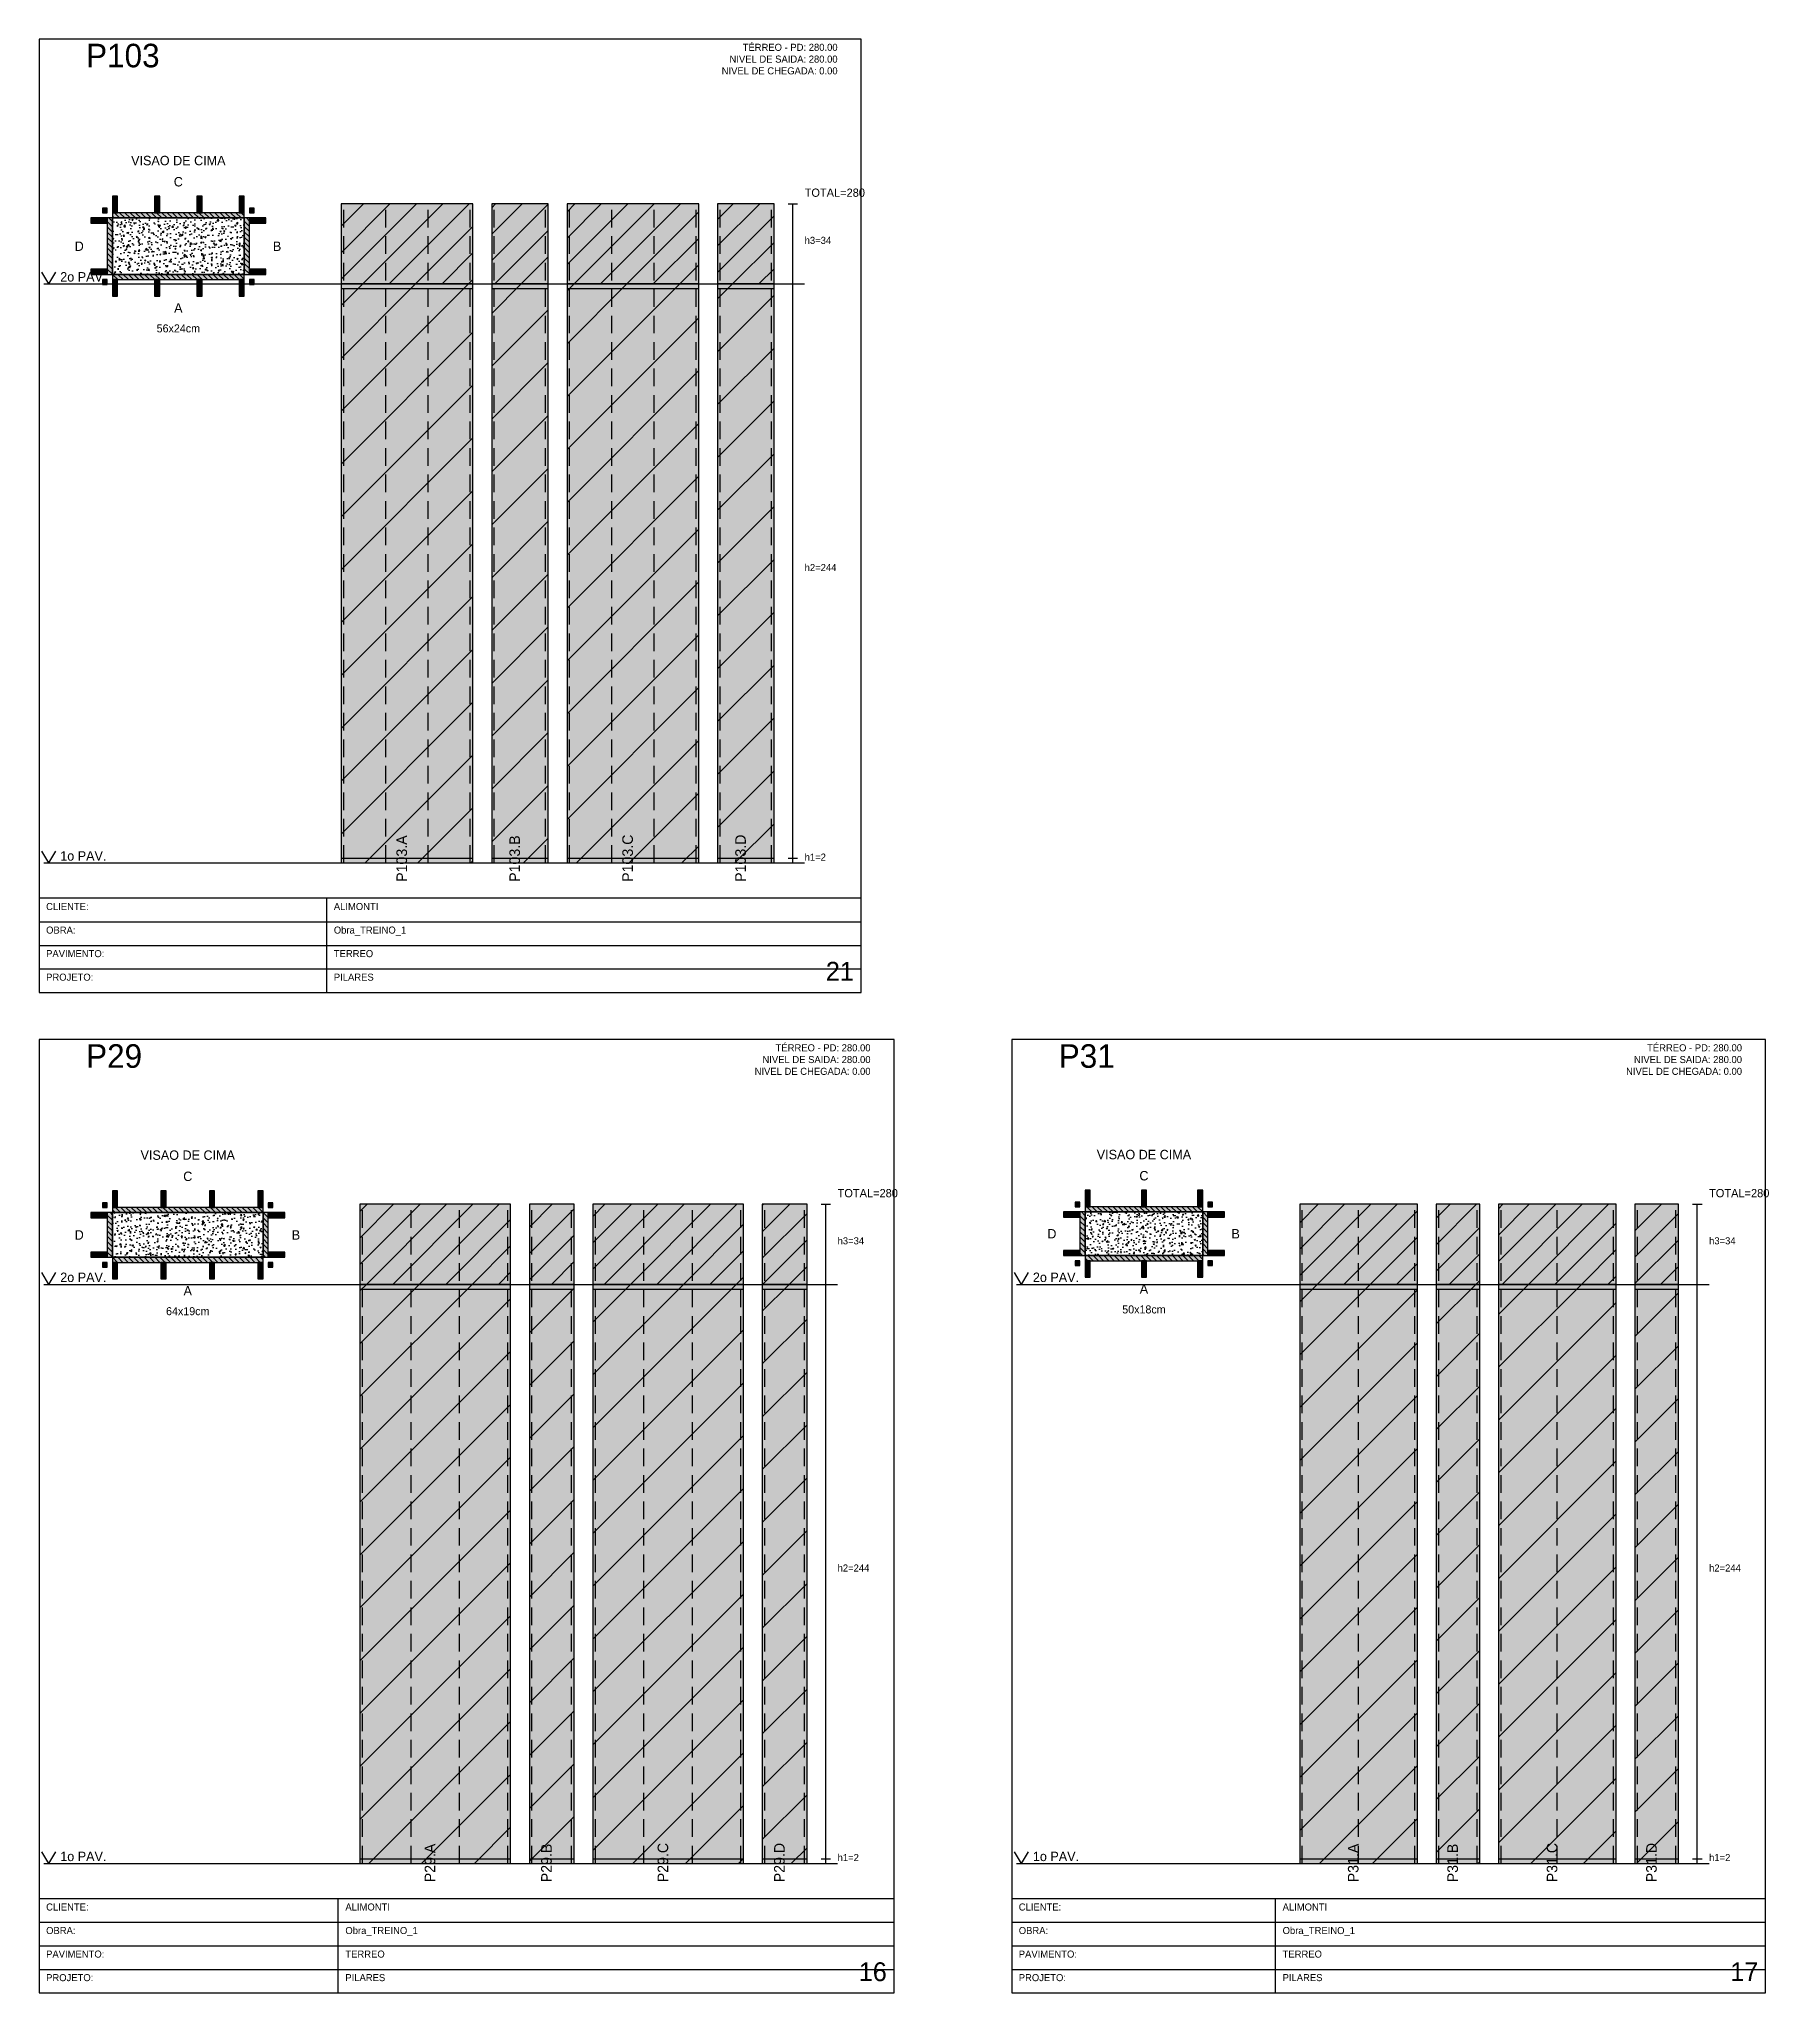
# Model space of a CAD drawing. Header units: metres. Extents: x 0 to 2088, y 0 to 2105.
# Drawn here: x 0 to 735, y 1275 to 2105 of the extents above; entities that cross this region are included whole.
import ezdxf
from ezdxf.enums import TextEntityAlignment as Align

# ---------------------------------------------------------------- set-up
doc = ezdxf.new("R2010")
doc.units = ezdxf.units.M
doc.linetypes.add('HIDDEN', pattern=[0.375, 0.25, -0.125])
for name, color, linetype in [('BORDA_CELULA', 9, 'Continuous'), ('CARIMBO', 9, 'Continuous'), ('CHAPA', 1, 'Continuous'), ('CONCRETO', 4, 'Continuous'), ('COTA', 241, 'Continuous'), ('Hachura', 251, 'Continuous'), ('LABEL_ID', 3, 'Continuous'), ('Nivel', 4, 'Continuous'), ('NOMENCLATURA', 1, 'Continuous'), ('Paineis', 200, 'Continuous'), ('SARR_2.2x7', 40, 'Continuous'), ('Texto Secao', 2, 'Continuous'), ('TEXTO_GERAL', 2, 'Continuous')]:
    doc.layers.add(name, color=color, linetype=linetype)

msp = doc.modelspace()

# ---------------------------------------------------------------- hatches: boundary and pattern name
at = {"layer": 'CHAPA'}
for points in [[(27, 2031.2), (29, 2031.2), (29, 2033.2), (27, 2033.2)], [(89.4, 2031.2), (91.4, 2031.2), (91.4, 2033.2), (89.4, 2033.2)], [(27, 2000.8), (29, 2000.8), (29, 2002.8), (27, 2002.8)], [(89.4, 2000.8), (91.4, 2000.8), (91.4, 2002.8), (89.4, 2002.8)], [(27, 1608.7), (29, 1608.7), (29, 1610.7), (27, 1610.7)], [(97.4, 1608.7), (99.4, 1608.7), (99.4, 1610.7), (97.4, 1610.7)], [(440.4, 1608.95), (442.4, 1608.95), (442.4, 1610.95), (440.4, 1610.95)], [(496.8, 1608.95), (498.8, 1608.95), (498.8, 1610.95), (496.8, 1610.95)], [(440.4, 1584.05), (442.4, 1584.05), (442.4, 1586.05), (440.4, 1586.05)], [(496.8, 1584.05), (498.8, 1584.05), (498.8, 1586.05), (496.8, 1586.05)], [(27, 1583.3), (29, 1583.3), (29, 1585.3), (27, 1585.3)], [(97.4, 1583.3), (99.4, 1583.3), (99.4, 1585.3), (97.4, 1585.3)]]:
    msp.add_hatch(color=1, dxfattribs=at).paths.add_polyline_path(points)
at = {"layer": 'COTA'}
h = msp.add_hatch(dxfattribs=at)
h.set_pattern_fill('AR-CONC', color=256, scale=0.03)
h.paths.add_polyline_path([(31.2, 2005), (87.2, 2005), (87.2, 2029), (31.2, 2029)])
h = msp.add_hatch(dxfattribs=at)
h.set_pattern_fill('AR-CONC', color=256, scale=0.03)
h.paths.add_polyline_path([(31.2, 1587.5), (95.2, 1587.5), (95.2, 1606.5), (31.2, 1606.5)])
h = msp.add_hatch(dxfattribs=at)
h.set_pattern_fill('AR-CONC', color=256, scale=0.03)
h.paths.add_polyline_path([(444.6, 1588.25), (494.6, 1588.25), (494.6, 1606.75), (444.6, 1606.75)])
at = {"layer": 'Hachura'}
for points in [[(128.4, 2001), (184.4, 2001), (184.4, 2035), (128.4, 2035)], [(192.4, 2001), (216.4, 2001), (216.4, 2035), (192.4, 2035)], [(224.4, 2001), (280.4, 2001), (280.4, 2035), (224.4, 2035)], [(288.4, 2001), (312.4, 2001), (312.4, 2035), (288.4, 2035)], [(128.4, 1755), (184.4, 1755), (184.4, 2001), (128.4, 2001)], [(192.4, 1755), (216.4, 1755), (216.4, 2001), (192.4, 2001)], [(224.4, 1755), (280.4, 1755), (280.4, 2001), (224.4, 2001)], [(288.4, 1755), (312.4, 1755), (312.4, 2001), (288.4, 2001)], [(136.4, 1576), (200.4, 1576), (200.4, 1610), (136.4, 1610)], [(208.4, 1576), (227.4, 1576), (227.4, 1610), (208.4, 1610)], [(235.4, 1576), (299.4, 1576), (299.4, 1610), (235.4, 1610)], [(307.4, 1576), (326.4, 1576), (326.4, 1610), (307.4, 1610)], [(535.8, 1576), (585.8, 1576), (585.8, 1610), (535.8, 1610)], [(593.8, 1576), (612.3, 1576), (612.3, 1610), (593.8, 1610)], [(620.3, 1576), (670.3, 1576), (670.3, 1610), (620.3, 1610)], [(678.3, 1576), (696.8, 1576), (696.8, 1610), (678.3, 1610)], [(136.4, 1330), (200.4, 1330), (200.4, 1576), (136.4, 1576)], [(208.4, 1330), (227.4, 1330), (227.4, 1576), (208.4, 1576)], [(235.4, 1330), (299.4, 1330), (299.4, 1576), (235.4, 1576)], [(307.4, 1330), (326.4, 1330), (326.4, 1576), (307.4, 1576)], [(535.8, 1330), (585.8, 1330), (585.8, 1576), (535.8, 1576)], [(593.8, 1330), (612.3, 1330), (612.3, 1576), (593.8, 1576)], [(620.3, 1330), (670.3, 1330), (670.3, 1576), (620.3, 1576)], [(678.3, 1330), (696.8, 1330), (696.8, 1576), (678.3, 1576)]]:
    msp.add_hatch(color=256, dxfattribs=at).paths.add_polyline_path(points)
h = msp.add_hatch(dxfattribs=at)
h.set_pattern_fill('ANSI31', color=256, scale=2.5)
h.paths.add_polyline_path([(128.4, 2001), (184.4, 2001), (184.4, 2035), (128.4, 2035)])
h = msp.add_hatch(dxfattribs=at)
h.set_pattern_fill('ANSI31', color=256, scale=2.5)
h.paths.add_polyline_path([(192.4, 2001), (216.4, 2001), (216.4, 2035), (192.4, 2035)])
h = msp.add_hatch(dxfattribs=at)
h.set_pattern_fill('ANSI31', color=256, scale=2.5)
h.paths.add_polyline_path([(224.4, 2001), (280.4, 2001), (280.4, 2035), (224.4, 2035)])
h = msp.add_hatch(dxfattribs=at)
h.set_pattern_fill('ANSI31', color=256, scale=2.5)
h.paths.add_polyline_path([(288.4, 2001), (312.4, 2001), (312.4, 2035), (288.4, 2035)])
h = msp.add_hatch(dxfattribs=at)
h.set_pattern_fill('ANSI31', color=256, scale=5)
h.paths.add_polyline_path([(128.4, 1755), (184.4, 1755), (184.4, 2001), (128.4, 2001)])
h = msp.add_hatch(dxfattribs=at)
h.set_pattern_fill('ANSI31', color=256, scale=5)
h.paths.add_polyline_path([(192.4, 1755), (216.4, 1755), (216.4, 2001), (192.4, 2001)])
h = msp.add_hatch(dxfattribs=at)
h.set_pattern_fill('ANSI31', color=256, scale=5)
h.paths.add_polyline_path([(224.4, 1755), (280.4, 1755), (280.4, 2001), (224.4, 2001)])
h = msp.add_hatch(dxfattribs=at)
h.set_pattern_fill('ANSI31', color=256, scale=5)
h.paths.add_polyline_path([(288.4, 1755), (312.4, 1755), (312.4, 2001), (288.4, 2001)])
h = msp.add_hatch(dxfattribs=at)
h.set_pattern_fill('ANSI31', color=256, scale=2.5)
h.paths.add_polyline_path([(136.4, 1576), (200.4, 1576), (200.4, 1610), (136.4, 1610)])
h = msp.add_hatch(dxfattribs=at)
h.set_pattern_fill('ANSI31', color=256, scale=2.5)
h.paths.add_polyline_path([(208.4, 1576), (227.4, 1576), (227.4, 1610), (208.4, 1610)])
h = msp.add_hatch(dxfattribs=at)
h.set_pattern_fill('ANSI31', color=256, scale=2.5)
h.paths.add_polyline_path([(235.4, 1576), (299.4, 1576), (299.4, 1610), (235.4, 1610)])
h = msp.add_hatch(dxfattribs=at)
h.set_pattern_fill('ANSI31', color=256, scale=2.5)
h.paths.add_polyline_path([(307.4, 1576), (326.4, 1576), (326.4, 1610), (307.4, 1610)])
h = msp.add_hatch(dxfattribs=at)
h.set_pattern_fill('ANSI31', color=256, scale=2.5)
h.paths.add_polyline_path([(535.8, 1576), (585.8, 1576), (585.8, 1610), (535.8, 1610)])
h = msp.add_hatch(dxfattribs=at)
h.set_pattern_fill('ANSI31', color=256, scale=2.5)
h.paths.add_polyline_path([(593.8, 1576), (612.3, 1576), (612.3, 1610), (593.8, 1610)])
h = msp.add_hatch(dxfattribs=at)
h.set_pattern_fill('ANSI31', color=256, scale=2.5)
h.paths.add_polyline_path([(620.3, 1576), (670.3, 1576), (670.3, 1610), (620.3, 1610)])
h = msp.add_hatch(dxfattribs=at)
h.set_pattern_fill('ANSI31', color=256, scale=2.5)
h.paths.add_polyline_path([(678.3, 1576), (696.8, 1576), (696.8, 1610), (678.3, 1610)])
h = msp.add_hatch(dxfattribs=at)
h.set_pattern_fill('ANSI31', color=256, scale=5)
h.paths.add_polyline_path([(136.4, 1330), (200.4, 1330), (200.4, 1576), (136.4, 1576)])
h = msp.add_hatch(dxfattribs=at)
h.set_pattern_fill('ANSI31', color=256, scale=5)
h.paths.add_polyline_path([(208.4, 1330), (227.4, 1330), (227.4, 1576), (208.4, 1576)])
h = msp.add_hatch(dxfattribs=at)
h.set_pattern_fill('ANSI31', color=256, scale=5)
h.paths.add_polyline_path([(235.4, 1330), (299.4, 1330), (299.4, 1576), (235.4, 1576)])
h = msp.add_hatch(dxfattribs=at)
h.set_pattern_fill('ANSI31', color=256, scale=5)
h.paths.add_polyline_path([(307.4, 1330), (326.4, 1330), (326.4, 1576), (307.4, 1576)])
h = msp.add_hatch(dxfattribs=at)
h.set_pattern_fill('ANSI31', color=256, scale=5)
h.paths.add_polyline_path([(535.8, 1330), (585.8, 1330), (585.8, 1576), (535.8, 1576)])
h = msp.add_hatch(dxfattribs=at)
h.set_pattern_fill('ANSI31', color=256, scale=5)
h.paths.add_polyline_path([(593.8, 1330), (612.3, 1330), (612.3, 1576), (593.8, 1576)])
h = msp.add_hatch(dxfattribs=at)
h.set_pattern_fill('ANSI31', color=256, scale=5)
h.paths.add_polyline_path([(620.3, 1330), (670.3, 1330), (670.3, 1576), (620.3, 1576)])
h = msp.add_hatch(dxfattribs=at)
h.set_pattern_fill('ANSI31', color=256, scale=5)
h.paths.add_polyline_path([(678.3, 1330), (696.8, 1330), (696.8, 1576), (678.3, 1576)])
at = {"layer": 'Paineis'}
for points in [[(29, 2005), (31.2, 2005), (31.2, 2029), (29, 2029)], [(31.2, 2029), (87.2, 2029), (87.2, 2031.2), (31.2, 2031.2)], [(87.2, 2005), (89.4, 2005), (89.4, 2029), (87.2, 2029)], [(31.2, 2002.8), (87.2, 2002.8), (87.2, 2005), (31.2, 2005)], [(29, 1587.5), (31.2, 1587.5), (31.2, 1606.5), (29, 1606.5)], [(31.2, 1606.5), (95.2, 1606.5), (95.2, 1608.7), (31.2, 1608.7)], [(95.2, 1587.5), (97.4, 1587.5), (97.4, 1606.5), (95.2, 1606.5)], [(442.4, 1588.25), (444.6, 1588.25), (444.6, 1606.75), (442.4, 1606.75)], [(444.6, 1606.75), (494.6, 1606.75), (494.6, 1608.95), (444.6, 1608.95)], [(494.6, 1588.25), (496.8, 1588.25), (496.8, 1606.75), (494.6, 1606.75)], [(31.2, 1585.3), (95.2, 1585.3), (95.2, 1587.5), (31.2, 1587.5)], [(444.6, 1586.05), (494.6, 1586.05), (494.6, 1588.25), (444.6, 1588.25)]]:
    msp.add_hatch(color=256, dxfattribs=at).paths.add_polyline_path(points)
h = msp.add_hatch(dxfattribs=at)
h.set_pattern_fill('ANSI31', color=256, scale=0.5, angle=270)
h.paths.add_polyline_path([(29, 2005), (31.2, 2005), (31.2, 2029), (29, 2029)])
h = msp.add_hatch(dxfattribs=at)
h.set_pattern_fill('ANSI31', color=256, scale=0.5, angle=270)
h.paths.add_polyline_path([(31.2, 2029), (87.2, 2029), (87.2, 2031.2), (31.2, 2031.2)])
h = msp.add_hatch(dxfattribs=at)
h.set_pattern_fill('ANSI31', color=256, scale=0.5, angle=270)
h.paths.add_polyline_path([(87.2, 2005), (89.4, 2005), (89.4, 2029), (87.2, 2029)])
h = msp.add_hatch(dxfattribs=at)
h.set_pattern_fill('ANSI31', color=256, scale=0.5, angle=270)
h.paths.add_polyline_path([(31.2, 2002.8), (87.2, 2002.8), (87.2, 2005), (31.2, 2005)])
h = msp.add_hatch(dxfattribs=at)
h.set_pattern_fill('ANSI31', color=256, scale=0.5, angle=270)
h.paths.add_polyline_path([(29, 1587.5), (31.2, 1587.5), (31.2, 1606.5), (29, 1606.5)])
h = msp.add_hatch(dxfattribs=at)
h.set_pattern_fill('ANSI31', color=256, scale=0.5, angle=270)
h.paths.add_polyline_path([(31.2, 1606.5), (95.2, 1606.5), (95.2, 1608.7), (31.2, 1608.7)])
h = msp.add_hatch(dxfattribs=at)
h.set_pattern_fill('ANSI31', color=256, scale=0.5, angle=270)
h.paths.add_polyline_path([(95.2, 1587.5), (97.4, 1587.5), (97.4, 1606.5), (95.2, 1606.5)])
h = msp.add_hatch(dxfattribs=at)
h.set_pattern_fill('ANSI31', color=256, scale=0.5, angle=270)
h.paths.add_polyline_path([(442.4, 1588.25), (444.6, 1588.25), (444.6, 1606.75), (442.4, 1606.75)])
h = msp.add_hatch(dxfattribs=at)
h.set_pattern_fill('ANSI31', color=256, scale=0.5, angle=270)
h.paths.add_polyline_path([(444.6, 1606.75), (494.6, 1606.75), (494.6, 1608.95), (444.6, 1608.95)])
h = msp.add_hatch(dxfattribs=at)
h.set_pattern_fill('ANSI31', color=256, scale=0.5, angle=270)
h.paths.add_polyline_path([(494.6, 1588.25), (496.8, 1588.25), (496.8, 1606.75), (494.6, 1606.75)])
h = msp.add_hatch(dxfattribs=at)
h.set_pattern_fill('ANSI31', color=256, scale=0.5, angle=270)
h.paths.add_polyline_path([(31.2, 1585.3), (95.2, 1585.3), (95.2, 1587.5), (31.2, 1587.5)])
h = msp.add_hatch(dxfattribs=at)
h.set_pattern_fill('ANSI31', color=256, scale=0.5, angle=270)
h.paths.add_polyline_path([(444.6, 1586.05), (494.6, 1586.05), (494.6, 1588.25), (444.6, 1588.25)])
at = {"layer": 'SARR_2.2x7'}
for points in [[(31.2, 2031.2), (33.4, 2031.2), (33.4, 2038.2), (31.2, 2038.2)], [(49.13, 2031.2), (51.33, 2031.2), (51.33, 2038.2), (49.13, 2038.2)], [(67.07, 2031.2), (69.27, 2031.2), (69.27, 2038.2), (67.07, 2038.2)], [(85, 2031.2), (87.2, 2031.2), (87.2, 2038.2), (85, 2038.2)], [(22, 2026.8), (29, 2026.8), (29, 2029), (22, 2029)], [(89.4, 2026.8), (96.4, 2026.8), (96.4, 2029), (89.4, 2029)], [(22, 2005), (29, 2005), (29, 2007.2), (22, 2007.2)], [(31.2, 1995.8), (33.4, 1995.8), (33.4, 2002.8), (31.2, 2002.8)], [(49.13, 1995.8), (51.33, 1995.8), (51.33, 2002.8), (49.13, 2002.8)], [(67.07, 1995.8), (69.27, 1995.8), (69.27, 2002.8), (67.07, 2002.8)], [(85, 1995.8), (87.2, 1995.8), (87.2, 2002.8), (85, 2002.8)], [(89.4, 2005), (96.4, 2005), (96.4, 2007.2), (89.4, 2007.2)], [(31.2, 1608.7), (33.4, 1608.7), (33.4, 1615.7), (31.2, 1615.7)], [(51.8, 1608.7), (54, 1608.7), (54, 1615.7), (51.8, 1615.7)], [(72.4, 1608.7), (74.6, 1608.7), (74.6, 1615.7), (72.4, 1615.7)], [(93, 1608.7), (95.2, 1608.7), (95.2, 1615.7), (93, 1615.7)], [(444.6, 1608.95), (446.8, 1608.95), (446.8, 1615.95), (444.6, 1615.95)], [(468.5, 1608.95), (470.7, 1608.95), (470.7, 1615.95), (468.5, 1615.95)], [(492.4, 1608.95), (494.6, 1608.95), (494.6, 1615.95), (492.4, 1615.95)], [(22, 1604.3), (29, 1604.3), (29, 1606.5), (22, 1606.5)], [(97.4, 1604.3), (104.4, 1604.3), (104.4, 1606.5), (97.4, 1606.5)], [(435.4, 1604.55), (442.4, 1604.55), (442.4, 1606.75), (435.4, 1606.75)], [(496.8, 1604.55), (503.8, 1604.55), (503.8, 1606.75), (496.8, 1606.75)], [(22, 1587.5), (29, 1587.5), (29, 1589.7), (22, 1589.7)], [(97.4, 1587.5), (104.4, 1587.5), (104.4, 1589.7), (97.4, 1589.7)], [(435.4, 1588.25), (442.4, 1588.25), (442.4, 1590.45), (435.4, 1590.45)], [(444.6, 1579.05), (446.8, 1579.05), (446.8, 1586.05), (444.6, 1586.05)], [(468.5, 1579.05), (470.7, 1579.05), (470.7, 1586.05), (468.5, 1586.05)], [(492.4, 1579.05), (494.6, 1579.05), (494.6, 1586.05), (492.4, 1586.05)], [(496.8, 1588.25), (503.8, 1588.25), (503.8, 1590.45), (496.8, 1590.45)], [(31.2, 1578.3), (33.4, 1578.3), (33.4, 1585.3), (31.2, 1585.3)], [(51.8, 1578.3), (54, 1578.3), (54, 1585.3), (51.8, 1585.3)], [(72.4, 1578.3), (74.6, 1578.3), (74.6, 1585.3), (72.4, 1585.3)], [(93, 1578.3), (95.2, 1578.3), (95.2, 1585.3), (93, 1585.3)]]:
    msp.add_hatch(color=256, dxfattribs=at).paths.add_polyline_path(points)
h = msp.add_hatch(dxfattribs=at)
h.set_pattern_fill('ANSI31', color=256, scale=0.5, angle=270)
h.paths.add_polyline_path([(31.2, 2031.2), (33.4, 2031.2), (33.4, 2038.2), (31.2, 2038.2)])
h = msp.add_hatch(dxfattribs=at)
h.set_pattern_fill('ANSI31', color=256, scale=0.5, angle=270)
h.paths.add_polyline_path([(49.13, 2031.2), (51.33, 2031.2), (51.33, 2038.2), (49.13, 2038.2)])
h = msp.add_hatch(dxfattribs=at)
h.set_pattern_fill('ANSI31', color=256, scale=0.5, angle=270)
h.paths.add_polyline_path([(67.07, 2031.2), (69.27, 2031.2), (69.27, 2038.2), (67.07, 2038.2)])
h = msp.add_hatch(dxfattribs=at)
h.set_pattern_fill('ANSI31', color=256, scale=0.5, angle=270)
h.paths.add_polyline_path([(85, 2031.2), (87.2, 2031.2), (87.2, 2038.2), (85, 2038.2)])
h = msp.add_hatch(dxfattribs=at)
h.set_pattern_fill('ANSI31', color=256, scale=0.5, angle=270)
h.paths.add_polyline_path([(22, 2026.8), (29, 2026.8), (29, 2029), (22, 2029)])
h = msp.add_hatch(dxfattribs=at)
h.set_pattern_fill('ANSI31', color=256, scale=0.5, angle=270)
h.paths.add_polyline_path([(89.4, 2026.8), (96.4, 2026.8), (96.4, 2029), (89.4, 2029)])
h = msp.add_hatch(dxfattribs=at)
h.set_pattern_fill('ANSI31', color=256, scale=0.5, angle=270)
h.paths.add_polyline_path([(22, 2005), (29, 2005), (29, 2007.2), (22, 2007.2)])
h = msp.add_hatch(dxfattribs=at)
h.set_pattern_fill('ANSI31', color=256, scale=0.5, angle=270)
h.paths.add_polyline_path([(31.2, 1995.8), (33.4, 1995.8), (33.4, 2002.8), (31.2, 2002.8)])
h = msp.add_hatch(dxfattribs=at)
h.set_pattern_fill('ANSI31', color=256, scale=0.5, angle=270)
h.paths.add_polyline_path([(49.13, 1995.8), (51.33, 1995.8), (51.33, 2002.8), (49.13, 2002.8)])
h = msp.add_hatch(dxfattribs=at)
h.set_pattern_fill('ANSI31', color=256, scale=0.5, angle=270)
h.paths.add_polyline_path([(67.07, 1995.8), (69.27, 1995.8), (69.27, 2002.8), (67.07, 2002.8)])
h = msp.add_hatch(dxfattribs=at)
h.set_pattern_fill('ANSI31', color=256, scale=0.5, angle=270)
h.paths.add_polyline_path([(85, 1995.8), (87.2, 1995.8), (87.2, 2002.8), (85, 2002.8)])
h = msp.add_hatch(dxfattribs=at)
h.set_pattern_fill('ANSI31', color=256, scale=0.5, angle=270)
h.paths.add_polyline_path([(89.4, 2005), (96.4, 2005), (96.4, 2007.2), (89.4, 2007.2)])
h = msp.add_hatch(dxfattribs=at)
h.set_pattern_fill('ANSI31', color=256, scale=0.5, angle=270)
h.paths.add_polyline_path([(31.2, 1608.7), (33.4, 1608.7), (33.4, 1615.7), (31.2, 1615.7)])
h = msp.add_hatch(dxfattribs=at)
h.set_pattern_fill('ANSI31', color=256, scale=0.5, angle=270)
h.paths.add_polyline_path([(51.8, 1608.7), (54, 1608.7), (54, 1615.7), (51.8, 1615.7)])
h = msp.add_hatch(dxfattribs=at)
h.set_pattern_fill('ANSI31', color=256, scale=0.5, angle=270)
h.paths.add_polyline_path([(72.4, 1608.7), (74.6, 1608.7), (74.6, 1615.7), (72.4, 1615.7)])
h = msp.add_hatch(dxfattribs=at)
h.set_pattern_fill('ANSI31', color=256, scale=0.5, angle=270)
h.paths.add_polyline_path([(93, 1608.7), (95.2, 1608.7), (95.2, 1615.7), (93, 1615.7)])
h = msp.add_hatch(dxfattribs=at)
h.set_pattern_fill('ANSI31', color=256, scale=0.5, angle=270)
h.paths.add_polyline_path([(444.6, 1608.95), (446.8, 1608.95), (446.8, 1615.95), (444.6, 1615.95)])
h = msp.add_hatch(dxfattribs=at)
h.set_pattern_fill('ANSI31', color=256, scale=0.5, angle=270)
h.paths.add_polyline_path([(468.5, 1608.95), (470.7, 1608.95), (470.7, 1615.95), (468.5, 1615.95)])
h = msp.add_hatch(dxfattribs=at)
h.set_pattern_fill('ANSI31', color=256, scale=0.5, angle=270)
h.paths.add_polyline_path([(492.4, 1608.95), (494.6, 1608.95), (494.6, 1615.95), (492.4, 1615.95)])
h = msp.add_hatch(dxfattribs=at)
h.set_pattern_fill('ANSI31', color=256, scale=0.5, angle=270)
h.paths.add_polyline_path([(22, 1604.3), (29, 1604.3), (29, 1606.5), (22, 1606.5)])
h = msp.add_hatch(dxfattribs=at)
h.set_pattern_fill('ANSI31', color=256, scale=0.5, angle=270)
h.paths.add_polyline_path([(97.4, 1604.3), (104.4, 1604.3), (104.4, 1606.5), (97.4, 1606.5)])
h = msp.add_hatch(dxfattribs=at)
h.set_pattern_fill('ANSI31', color=256, scale=0.5, angle=270)
h.paths.add_polyline_path([(435.4, 1604.55), (442.4, 1604.55), (442.4, 1606.75), (435.4, 1606.75)])
h = msp.add_hatch(dxfattribs=at)
h.set_pattern_fill('ANSI31', color=256, scale=0.5, angle=270)
h.paths.add_polyline_path([(496.8, 1604.55), (503.8, 1604.55), (503.8, 1606.75), (496.8, 1606.75)])
h = msp.add_hatch(dxfattribs=at)
h.set_pattern_fill('ANSI31', color=256, scale=0.5, angle=270)
h.paths.add_polyline_path([(22, 1587.5), (29, 1587.5), (29, 1589.7), (22, 1589.7)])
h = msp.add_hatch(dxfattribs=at)
h.set_pattern_fill('ANSI31', color=256, scale=0.5, angle=270)
h.paths.add_polyline_path([(97.4, 1587.5), (104.4, 1587.5), (104.4, 1589.7), (97.4, 1589.7)])
h = msp.add_hatch(dxfattribs=at)
h.set_pattern_fill('ANSI31', color=256, scale=0.5, angle=270)
h.paths.add_polyline_path([(435.4, 1588.25), (442.4, 1588.25), (442.4, 1590.45), (435.4, 1590.45)])
h = msp.add_hatch(dxfattribs=at)
h.set_pattern_fill('ANSI31', color=256, scale=0.5, angle=270)
h.paths.add_polyline_path([(444.6, 1579.05), (446.8, 1579.05), (446.8, 1586.05), (444.6, 1586.05)])
h = msp.add_hatch(dxfattribs=at)
h.set_pattern_fill('ANSI31', color=256, scale=0.5, angle=270)
h.paths.add_polyline_path([(468.5, 1579.05), (470.7, 1579.05), (470.7, 1586.05), (468.5, 1586.05)])
h = msp.add_hatch(dxfattribs=at)
h.set_pattern_fill('ANSI31', color=256, scale=0.5, angle=270)
h.paths.add_polyline_path([(492.4, 1579.05), (494.6, 1579.05), (494.6, 1586.05), (492.4, 1586.05)])
h = msp.add_hatch(dxfattribs=at)
h.set_pattern_fill('ANSI31', color=256, scale=0.5, angle=270)
h.paths.add_polyline_path([(496.8, 1588.25), (503.8, 1588.25), (503.8, 1590.45), (496.8, 1590.45)])
h = msp.add_hatch(dxfattribs=at)
h.set_pattern_fill('ANSI31', color=256, scale=0.5, angle=270)
h.paths.add_polyline_path([(31.2, 1578.3), (33.4, 1578.3), (33.4, 1585.3), (31.2, 1585.3)])
h = msp.add_hatch(dxfattribs=at)
h.set_pattern_fill('ANSI31', color=256, scale=0.5, angle=270)
h.paths.add_polyline_path([(51.8, 1578.3), (54, 1578.3), (54, 1585.3), (51.8, 1585.3)])
h = msp.add_hatch(dxfattribs=at)
h.set_pattern_fill('ANSI31', color=256, scale=0.5, angle=270)
h.paths.add_polyline_path([(72.4, 1578.3), (74.6, 1578.3), (74.6, 1585.3), (72.4, 1585.3)])
h = msp.add_hatch(dxfattribs=at)
h.set_pattern_fill('ANSI31', color=256, scale=0.5, angle=270)
h.paths.add_polyline_path([(93, 1578.3), (95.2, 1578.3), (95.2, 1585.3), (93, 1585.3)])

# ---------------------------------------------------------------- linework, layer by layer
at = {"layer": 'BORDA_CELULA', "color": 9}
for points in [[(0, 1700), (349.4, 1700), (349.4, 2105), (0, 2105)], [(0, 1275), (363.4, 1275), (363.4, 1680), (0, 1680)], [(413.4, 1275), (733.8, 1275), (733.8, 1680), (413.4, 1680)]]:
    msp.add_lwpolyline(points, close=True, dxfattribs=at)
at = {"layer": 'CARIMBO', "color": 40}
for p, q in [((122.29, 1700), (122.29, 1740)), ((0, 1730), (349.4, 1730)), ((0, 1720), (349.4, 1720)), ((0, 1710), (349.4, 1710)), ((127.19, 1275), (127.19, 1315)), ((525.54, 1275), (525.54, 1315)), ((0, 1305), (363.4, 1305)), ((413.4, 1305), (733.8, 1305)), ((0, 1295), (363.4, 1295)), ((413.4, 1295), (733.8, 1295)), ((0, 1285), (363.4, 1285)), ((413.4, 1285), (733.8, 1285))]:
    msp.add_line(p, q, dxfattribs=at)
for points in [[(0, 1700), (349.4, 1700), (349.4, 1740), (0, 1740)], [(0, 1275), (363.4, 1275), (363.4, 1315), (0, 1315)], [(413.4, 1275), (733.8, 1275), (733.8, 1315), (413.4, 1315)]]:
    msp.add_lwpolyline(points, close=True, dxfattribs=at)
at = {"layer": 'CHAPA', "color": 1}
for points in [[(27, 2031.2), (29, 2031.2), (29, 2033.2), (27, 2033.2)], [(89.4, 2031.2), (91.4, 2031.2), (91.4, 2033.2), (89.4, 2033.2)], [(27, 2000.8), (29, 2000.8), (29, 2002.8), (27, 2002.8)], [(89.4, 2000.8), (91.4, 2000.8), (91.4, 2002.8), (89.4, 2002.8)], [(27, 1608.7), (29, 1608.7), (29, 1610.7), (27, 1610.7)], [(97.4, 1608.7), (99.4, 1608.7), (99.4, 1610.7), (97.4, 1610.7)], [(440.4, 1608.95), (442.4, 1608.95), (442.4, 1610.95), (440.4, 1610.95)], [(496.8, 1608.95), (498.8, 1608.95), (498.8, 1610.95), (496.8, 1610.95)], [(440.4, 1584.05), (442.4, 1584.05), (442.4, 1586.05), (440.4, 1586.05)], [(496.8, 1584.05), (498.8, 1584.05), (498.8, 1586.05), (496.8, 1586.05)], [(27, 1583.3), (29, 1583.3), (29, 1585.3), (27, 1585.3)], [(97.4, 1583.3), (99.4, 1583.3), (99.4, 1585.3), (97.4, 1585.3)]]:
    msp.add_lwpolyline(points, close=True, dxfattribs=at)
at = {"layer": 'CONCRETO', "color": 4}
for points in [[(31.2, 2005), (87.2, 2005), (87.2, 2029), (31.2, 2029)], [(31.2, 1587.5), (95.2, 1587.5), (95.2, 1606.5), (31.2, 1606.5)], [(444.6, 1588.25), (494.6, 1588.25), (494.6, 1606.75), (444.6, 1606.75)]]:
    msp.add_lwpolyline(points, close=True, dxfattribs=at)
at = {"layer": 'COTA', "color": 8}
for p, q in [((318.4, 2035), (322.4, 2035)), ((320.4, 1755), (320.4, 2035)), ((318.4, 2001), (322.4, 2001)), ((318.4, 2001), (322.4, 2001)), ((318.4, 1757), (322.4, 1757)), ((318.4, 1757), (322.4, 1757)), ((318.4, 1755), (322.4, 1755)), ((332.4, 1610), (336.4, 1610)), ((334.4, 1330), (334.4, 1610)), ((702.8, 1610), (706.8, 1610)), ((704.8, 1330), (704.8, 1610)), ((332.4, 1576), (336.4, 1576)), ((332.4, 1576), (336.4, 1576)), ((702.8, 1576), (706.8, 1576)), ((702.8, 1576), (706.8, 1576)), ((332.4, 1332), (336.4, 1332)), ((332.4, 1332), (336.4, 1332)), ((332.4, 1330), (336.4, 1330)), ((702.8, 1332), (706.8, 1332)), ((702.8, 1332), (706.8, 1332)), ((702.8, 1330), (706.8, 1330))]:
    msp.add_line(p, q, dxfattribs=at)
at = {"layer": 'Nivel', "color": 4}
for p, q in [((1, 2006), (4, 2001)), ((2, 2001), (325.4, 2001)), ((7, 2006), (4, 2001)), ((1, 1760), (4, 1755)), ((7, 1760), (4, 1755)), ((2, 1755), (325.4, 1755)), ((1, 1581), (4, 1576)), ((7, 1581), (4, 1576)), ((414.4, 1581), (417.4, 1576)), ((420.4, 1581), (417.4, 1576)), ((2, 1576), (339.4, 1576)), ((415.4, 1576), (709.8, 1576)), ((1, 1335), (4, 1330)), ((2, 1330), (339.4, 1330)), ((7, 1335), (4, 1330)), ((414.4, 1335), (417.4, 1330)), ((415.4, 1330), (709.8, 1330)), ((420.4, 1335), (417.4, 1330))]:
    msp.add_line(p, q, dxfattribs=at)
at = {"layer": 'Paineis'}
for p, q in [((128.4, 1999), (184.4, 1999)), ((192.4, 1999), (216.4, 1999)), ((224.4, 1999), (280.4, 1999)), ((288.4, 1999), (312.4, 1999)), ((128.4, 1757), (184.4, 1757)), ((192.4, 1757), (216.4, 1757)), ((224.4, 1757), (280.4, 1757)), ((288.4, 1757), (312.4, 1757)), ((136.4, 1574), (200.4, 1574)), ((208.4, 1574), (227.4, 1574)), ((235.4, 1574), (299.4, 1574)), ((307.4, 1574), (326.4, 1574)), ((535.8, 1574), (585.8, 1574)), ((593.8, 1574), (612.3, 1574)), ((620.3, 1574), (670.3, 1574)), ((678.3, 1574), (696.8, 1574)), ((136.4, 1332), (200.4, 1332)), ((208.4, 1332), (227.4, 1332)), ((235.4, 1332), (299.4, 1332)), ((307.4, 1332), (326.4, 1332)), ((535.8, 1332), (585.8, 1332)), ((593.8, 1332), (612.3, 1332)), ((620.3, 1332), (670.3, 1332)), ((678.3, 1332), (696.8, 1332))]:
    msp.add_line(p, q, dxfattribs=at)
for points in [[(128.4, 2001), (184.4, 2001), (184.4, 2035), (128.4, 2035)], [(192.4, 2001), (216.4, 2001), (216.4, 2035), (192.4, 2035)], [(224.4, 2001), (280.4, 2001), (280.4, 2035), (224.4, 2035)], [(288.4, 2001), (312.4, 2001), (312.4, 2035), (288.4, 2035)], [(29, 2005), (31.2, 2005), (31.2, 2029), (29, 2029)], [(31.2, 2029), (87.2, 2029), (87.2, 2031.2), (31.2, 2031.2)], [(87.2, 2005), (89.4, 2005), (89.4, 2029), (87.2, 2029)], [(31.2, 2002.8), (87.2, 2002.8), (87.2, 2005), (31.2, 2005)], [(128.4, 1755), (184.4, 1755), (184.4, 2001), (128.4, 2001)], [(192.4, 1755), (216.4, 1755), (216.4, 2001), (192.4, 2001)], [(224.4, 1755), (280.4, 1755), (280.4, 2001), (224.4, 2001)], [(288.4, 1755), (312.4, 1755), (312.4, 2001), (288.4, 2001)], [(29, 1587.5), (31.2, 1587.5), (31.2, 1606.5), (29, 1606.5)], [(31.2, 1606.5), (95.2, 1606.5), (95.2, 1608.7), (31.2, 1608.7)], [(95.2, 1587.5), (97.4, 1587.5), (97.4, 1606.5), (95.2, 1606.5)], [(136.4, 1576), (200.4, 1576), (200.4, 1610), (136.4, 1610)], [(208.4, 1576), (227.4, 1576), (227.4, 1610), (208.4, 1610)], [(235.4, 1576), (299.4, 1576), (299.4, 1610), (235.4, 1610)], [(307.4, 1576), (326.4, 1576), (326.4, 1610), (307.4, 1610)], [(442.4, 1588.25), (444.6, 1588.25), (444.6, 1606.75), (442.4, 1606.75)], [(444.6, 1606.75), (494.6, 1606.75), (494.6, 1608.95), (444.6, 1608.95)], [(494.6, 1588.25), (496.8, 1588.25), (496.8, 1606.75), (494.6, 1606.75)], [(535.8, 1576), (585.8, 1576), (585.8, 1610), (535.8, 1610)], [(593.8, 1576), (612.3, 1576), (612.3, 1610), (593.8, 1610)], [(620.3, 1576), (670.3, 1576), (670.3, 1610), (620.3, 1610)], [(678.3, 1576), (696.8, 1576), (696.8, 1610), (678.3, 1610)], [(31.2, 1585.3), (95.2, 1585.3), (95.2, 1587.5), (31.2, 1587.5)], [(444.6, 1586.05), (494.6, 1586.05), (494.6, 1588.25), (444.6, 1588.25)], [(136.4, 1330), (200.4, 1330), (200.4, 1576), (136.4, 1576)], [(208.4, 1330), (227.4, 1330), (227.4, 1576), (208.4, 1576)], [(235.4, 1330), (299.4, 1330), (299.4, 1576), (235.4, 1576)], [(307.4, 1330), (326.4, 1330), (326.4, 1576), (307.4, 1576)], [(535.8, 1330), (585.8, 1330), (585.8, 1576), (535.8, 1576)], [(593.8, 1330), (612.3, 1330), (612.3, 1576), (593.8, 1576)], [(620.3, 1330), (670.3, 1330), (670.3, 1576), (620.3, 1576)], [(678.3, 1330), (696.8, 1330), (696.8, 1576), (678.3, 1576)]]:
    msp.add_lwpolyline(points, close=True, dxfattribs=at)
at = {"layer": 'SARR_2.2x7', "linetype": 'HIDDEN', "ltscale": 30}
for p, q in [((129.5, 1755), (129.5, 2035)), ((147.43, 1755), (147.43, 2035)), ((165.37, 1755), (165.37, 2035)), ((183.3, 1755), (183.3, 2035)), ((193.5, 1755), (193.5, 2035)), ((215.3, 1755), (215.3, 2035)), ((225.5, 1755), (225.5, 2035)), ((243.43, 1755), (243.43, 2035)), ((261.37, 1755), (261.37, 2035)), ((279.3, 1755), (279.3, 2035)), ((289.5, 1755), (289.5, 2035)), ((311.3, 1755), (311.3, 2035)), ((137.5, 1330), (137.5, 1610)), ((158.1, 1330), (158.1, 1610)), ((178.7, 1330), (178.7, 1610)), ((199.3, 1330), (199.3, 1610)), ((209.5, 1330), (209.5, 1610)), ((226.3, 1330), (226.3, 1610)), ((236.5, 1330), (236.5, 1610)), ((257.1, 1330), (257.1, 1610)), ((277.7, 1330), (277.7, 1610)), ((298.3, 1330), (298.3, 1610)), ((308.5, 1330), (308.5, 1610)), ((325.3, 1330), (325.3, 1610)), ((536.9, 1330), (536.9, 1610)), ((560.8, 1330), (560.8, 1610)), ((584.7, 1330), (584.7, 1610)), ((594.9, 1330), (594.9, 1610)), ((611.2, 1330), (611.2, 1610)), ((621.4, 1330), (621.4, 1610)), ((645.3, 1330), (645.3, 1610)), ((669.2, 1330), (669.2, 1610)), ((679.4, 1330), (679.4, 1610)), ((695.7, 1330), (695.7, 1610))]:
    msp.add_line(p, q, dxfattribs=at)
at = {"layer": 'SARR_2.2x7'}
for points in [[(31.2, 2031.2), (33.4, 2031.2), (33.4, 2038.2), (31.2, 2038.2)], [(49.13, 2031.2), (51.33, 2031.2), (51.33, 2038.2), (49.13, 2038.2)], [(67.07, 2031.2), (69.27, 2031.2), (69.27, 2038.2), (67.07, 2038.2)], [(85, 2031.2), (87.2, 2031.2), (87.2, 2038.2), (85, 2038.2)], [(22, 2026.8), (29, 2026.8), (29, 2029), (22, 2029)], [(89.4, 2026.8), (96.4, 2026.8), (96.4, 2029), (89.4, 2029)], [(22, 2005), (29, 2005), (29, 2007.2), (22, 2007.2)], [(31.2, 1995.8), (33.4, 1995.8), (33.4, 2002.8), (31.2, 2002.8)], [(49.13, 1995.8), (51.33, 1995.8), (51.33, 2002.8), (49.13, 2002.8)], [(67.07, 1995.8), (69.27, 1995.8), (69.27, 2002.8), (67.07, 2002.8)], [(85, 1995.8), (87.2, 1995.8), (87.2, 2002.8), (85, 2002.8)], [(89.4, 2005), (96.4, 2005), (96.4, 2007.2), (89.4, 2007.2)], [(31.2, 1608.7), (33.4, 1608.7), (33.4, 1615.7), (31.2, 1615.7)], [(51.8, 1608.7), (54, 1608.7), (54, 1615.7), (51.8, 1615.7)], [(72.4, 1608.7), (74.6, 1608.7), (74.6, 1615.7), (72.4, 1615.7)], [(93, 1608.7), (95.2, 1608.7), (95.2, 1615.7), (93, 1615.7)], [(444.6, 1608.95), (446.8, 1608.95), (446.8, 1615.95), (444.6, 1615.95)], [(468.5, 1608.95), (470.7, 1608.95), (470.7, 1615.95), (468.5, 1615.95)], [(492.4, 1608.95), (494.6, 1608.95), (494.6, 1615.95), (492.4, 1615.95)], [(22, 1604.3), (29, 1604.3), (29, 1606.5), (22, 1606.5)], [(97.4, 1604.3), (104.4, 1604.3), (104.4, 1606.5), (97.4, 1606.5)], [(435.4, 1604.55), (442.4, 1604.55), (442.4, 1606.75), (435.4, 1606.75)], [(496.8, 1604.55), (503.8, 1604.55), (503.8, 1606.75), (496.8, 1606.75)], [(22, 1587.5), (29, 1587.5), (29, 1589.7), (22, 1589.7)], [(97.4, 1587.5), (104.4, 1587.5), (104.4, 1589.7), (97.4, 1589.7)], [(435.4, 1588.25), (442.4, 1588.25), (442.4, 1590.45), (435.4, 1590.45)], [(444.6, 1579.05), (446.8, 1579.05), (446.8, 1586.05), (444.6, 1586.05)], [(468.5, 1579.05), (470.7, 1579.05), (470.7, 1586.05), (468.5, 1586.05)], [(492.4, 1579.05), (494.6, 1579.05), (494.6, 1586.05), (492.4, 1586.05)], [(496.8, 1588.25), (503.8, 1588.25), (503.8, 1590.45), (496.8, 1590.45)], [(31.2, 1578.3), (33.4, 1578.3), (33.4, 1585.3), (31.2, 1585.3)], [(51.8, 1578.3), (54, 1578.3), (54, 1585.3), (51.8, 1585.3)], [(72.4, 1578.3), (74.6, 1578.3), (74.6, 1585.3), (72.4, 1585.3)], [(93, 1578.3), (95.2, 1578.3), (95.2, 1585.3), (93, 1585.3)]]:
    msp.add_lwpolyline(points, close=True, dxfattribs=at)

# ---------------------------------------------------------------- texts
at = {"layer": 'CARIMBO', "color": 9}
for s, p in [('CLIENTE:', (3, 1735)), ('OBRA:', (3, 1725)), ('PAVIMENTO:', (3, 1715)), ('PROJETO:', (3, 1705)), ('CLIENTE:', (3, 1310)), ('CLIENTE:', (416.4, 1310)), ('OBRA:', (3, 1300)), ('OBRA:', (416.4, 1300)), ('PAVIMENTO:', (3, 1290)), ('PAVIMENTO:', (416.4, 1290)), ('PROJETO:', (3, 1280)), ('PROJETO:', (416.4, 1280))]:
    msp.add_text(s, height=3, dxfattribs=at).set_placement(p)
at = {"layer": 'COTA', "color": 8}
for s, height, p in [('TOTAL=280', 3.5, (325.4, 2038)), ('h3=34', 3, (325.4, 2018)), ('h2=244', 3, (325.4, 1879)), ('h1=2', 3, (325.4, 1756)), ('TOTAL=280', 3.5, (339.4, 1613)), ('TOTAL=280', 3.5, (709.8, 1613)), ('h3=34', 3, (339.4, 1593)), ('h3=34', 3, (709.8, 1593)), ('h2=244', 3, (339.4, 1454)), ('h2=244', 3, (709.8, 1454)), ('h1=2', 3, (339.4, 1331)), ('h1=2', 3, (709.8, 1331))]:
    msp.add_text(s, height=height, dxfattribs=at).set_placement(p)
at = {"layer": 'Cota Secao (2x)', "color": 4}
for s, p in [('56x24cm', (59.2, 1983.8)), ('64x19cm', (63.2, 1566.3)), ('50x18cm', (469.6, 1567.05))]:
    msp.add_text(s, height=3.4, dxfattribs=at).set_placement(p, align=Align.TOP_CENTER)
at = {"layer": 'LABEL_ID', "color": 3}
for s, p in [('21', (334.4, 1705)), ('16', (348.4, 1280)), ('17', (718.8, 1280))]:
    msp.add_text(s, height=8, dxfattribs=at).set_placement(p)
at = {"layer": 'Nivel', "color": 4}
for s, p in [('2o PAV.', (9, 2002)), ('1o PAV.', (9, 1756)), ('2o PAV.', (9, 1577)), ('2o PAV.', (422.4, 1577)), ('1o PAV.', (9, 1331)), ('1o PAV.', (422.4, 1331))]:
    msp.add_text(s, height=4, dxfattribs=at).set_placement(p)
at = {"layer": 'NOMENCLATURA', "color": 1}
for s, p in [('P103', (20, 2093)), ('P29', (20, 1668)), ('P31', (433.4, 1668))]:
    msp.add_text(s, height=10, dxfattribs=at).set_placement(p)
at = {"layer": 'Texto Secao', "color": 2}
for s, p in [('VISAO DE CIMA', (59.2, 2050.2)), ('C', (59.2, 2041.2)), ('VISAO DE CIMA', (63.2, 1627.7)), ('VISAO DE CIMA', (469.6, 1627.95)), ('C', (63.2, 1618.7)), ('C', (469.6, 1618.95))]:
    msp.add_text(s, height=4, dxfattribs=at).set_placement(p, align=Align.BOTTOM_CENTER)
for p in [(19, 2017), (19, 1597), (432.4, 1597.5)]:
    msp.add_text('D', height=4, dxfattribs=at).set_placement(p, align=Align.MIDDLE_RIGHT)
for p in [(99.4, 2017), (107.4, 1597), (506.8, 1597.5)]:
    msp.add_text('B', height=4, dxfattribs=at).set_placement(p, align=Align.MIDDLE_LEFT)
for p in [(59.2, 1992.8), (63.2, 1575.3), (469.6, 1576.05)]:
    msp.add_text('A', height=4, dxfattribs=at).set_placement(p, align=Align.TOP_CENTER)
for s, p in [('P103.A', (156.4, 1747)), ('P103.B', (204.4, 1747)), ('P103.C', (252.4, 1747)), ('P103.D', (300.4, 1747)), ('P29.A', (168.4, 1322)), ('P29.B', (217.9, 1322)), ('P29.C', (267.4, 1322)), ('P29.D', (316.9, 1322)), ('P31.A', (560.8, 1322)), ('P31.B', (603.05, 1322)), ('P31.C', (645.3, 1322)), ('P31.D', (687.55, 1322))]:
    msp.add_text(s, height=4.5, rotation=90, dxfattribs=at).set_placement(p)
at = {"layer": 'TEXTO_GERAL', "color": 2}
for s, p in [('TÉRREO - PD: 280.00', (339.4, 2100)), ('NIVEL DE CHEGADA: 0.00', (339.4, 2090)), ('NIVEL DE SAIDA: 280.00', (339.4, 2095)), ('TÉRREO - PD: 280.00', (353.4, 1675)), ('TÉRREO - PD: 280.00', (723.8, 1675)), ('NIVEL DE SAIDA: 280.00', (353.4, 1670)), ('NIVEL DE SAIDA: 280.00', (723.8, 1670)), ('NIVEL DE CHEGADA: 0.00', (353.4, 1665)), ('NIVEL DE CHEGADA: 0.00', (723.8, 1665))]:
    msp.add_text(s, height=3, dxfattribs=at).set_placement(p, align=Align.RIGHT)
for s, p in [('ALIMONTI', (125.29, 1735)), ('Obra_TREINO_1', (125.29, 1725)), ('TERREO', (125.29, 1715)), ('PILARES', (125.29, 1705)), ('ALIMONTI', (130.19, 1310)), ('ALIMONTI', (528.54, 1310)), ('Obra_TREINO_1', (130.19, 1300)), ('Obra_TREINO_1', (528.54, 1300)), ('TERREO', (130.19, 1290)), ('TERREO', (528.54, 1290)), ('PILARES', (130.19, 1280)), ('PILARES', (528.54, 1280))]:
    msp.add_text(s, height=3, dxfattribs=at).set_placement(p)

doc.saveas('drawing.dxf')
